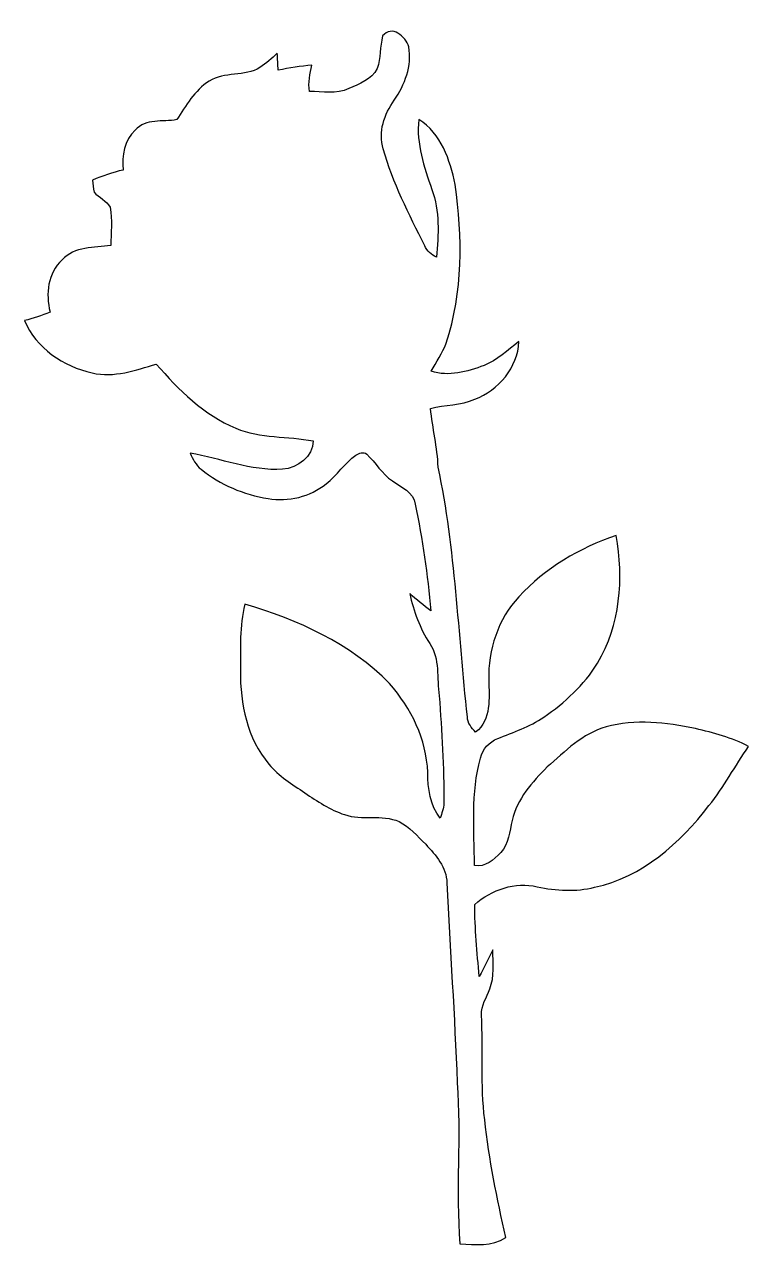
# Model space of a CAD drawing. Header units: centimetres. Extents: x -4.2 to 4.2, y -7 to 7.
import ezdxf

# ---------------------------------------------------------------- set-up
doc = ezdxf.new("R2010")
doc.units = ezdxf.units.CM
doc.header["$MEASUREMENT"] = 0
doc.layers.add('Camada 1', color=7, linetype='Continuous')

msp = doc.modelspace()

# ---------------------------------------------------------------- linework, layer by layer
at = {"layer": 'Camada 1', "color": 143}
msp.add_open_spline([(-0.04903, 6.89751), (0.05186, 7.0298), (0.21943, 6.89292), (0.25082, 6.77192), (0.25082, 6.77192), (0.28999, 6.5553), (0.20567, 6.33694), (0.08361, 6.16091), (0.08361, 6.16091), (-0.02857, 5.99968), (-0.103, 5.79649), (-0.04197, 5.60105), (-0.04197, 5.60105), (0.06772, 5.21229), (0.25259, 4.84998), (0.4339, 4.4905), (0.4339, 4.4905), (0.46002, 4.42911), (0.51047, 4.38679), (0.57009, 4.35926), (0.57009, 4.35926), (0.59195, 4.61822), (0.60749, 4.88843), (0.51611, 5.13679), (0.51611, 5.13679), (0.42615, 5.39396), (0.33584, 5.66067), (0.36512, 5.9376), (0.36512, 5.9376), (0.62406, 5.78202), (0.72531, 5.47334), (0.78351, 5.19394), (0.78351, 5.19394), (0.86888, 4.58893), (0.87312, 3.95922), (0.6805, 3.37361), (0.6805, 3.37361), (0.63746, 3.25861), (0.56832, 3.1563), (0.50694, 3.05082), (0.50694, 3.05082), (0.70838, 2.98379), (0.92428, 3.04411), (1.11548, 3.11714), (1.11548, 3.11714), (1.27, 3.17429), (1.3843, 3.29671), (1.51589, 3.39019), (1.51589, 3.39019), (1.50283, 3.09457), (1.28093, 2.83245), (1.00999, 2.72803), (1.00999, 2.72803), (0.84842, 2.65747), (0.66781, 2.66841), (0.49988, 2.62113), (0.49988, 2.62113), (0.52422, 2.39642), (0.57925, 2.17594), (0.58878, 1.94909), (0.58878, 1.94909), (0.7888, 1.00682), (0.81774, 0.03951), (0.92357, -0.91581), (0.92357, -0.91581), (0.92499, -0.98777), (0.97189, -1.04174), (1.01847, -1.09185), (1.01847, -1.09185), (1.20261, -0.94755), (1.17122, -0.69919), (1.16981, -0.49247), (1.16981, -0.49247), (1.15746, -0.14569), (1.27811, 0.20567), (1.51448, 0.46143), (1.51448, 0.46143), (1.81504, 0.78951), (2.21226, 1.02588), (2.63243, 1.16521), (2.63243, 1.16521), (2.72062, 0.67239), (2.67864, 0.13687), (2.41864, -0.3002), (2.41864, -0.3002), (2.26236, -0.54926), (2.04223, -0.75459), (1.80021, -0.91934), (1.80021, -0.91934), (1.639, -1.03011), (1.45167, -1.09078), (1.27212, -1.16416), (1.27212, -1.16416), (1.17298, -1.20085), (1.09855, -1.28729), (1.0735, -1.38959), (1.0735, -1.38959), (0.96237, -1.78964), (1.00507, -2.20944), (1.004, -2.61937), (1.004, -2.61937), (1.12747, -2.64829), (1.22836, -2.5541), (1.30632, -2.47156), (1.30632, -2.47156), (1.40017, -2.37243), (1.40616, -2.22956), (1.43827, -2.10397), (1.43827, -2.10397), (1.4926, -1.85807), (1.66758, -1.6637), (1.84009, -1.49014), (1.84009, -1.49014), (2.04576, -1.31268), (2.24579, -1.10525), (2.516, -1.03116), (2.516, -1.03116), (2.8508, -0.93661), (3.20604, -0.98), (3.54153, -1.0488), (3.54153, -1.0488), (3.74896, -1.10243), (3.96205, -1.15111), (4.15183, -1.25518), (4.15183, -1.25518), (3.99555, -1.47849), (3.86961, -1.72191), (3.69675, -1.93392), (3.69675, -1.93392), (3.3662, -2.36361), (2.9291, -2.75554), (2.38441, -2.8716), (2.38441, -2.8716), (2.16782, -2.92417), (1.9431, -2.91007), (1.72649, -2.86561), (1.72649, -2.86561), (1.47143, -2.80212), (1.2019, -2.90089), (1.00787, -3.06811), (1.00787, -3.06811), (1.00929, -3.34398), (1.03645, -3.61879), (1.05938, -3.89325), (1.05938, -3.89325), (1.11831, -3.79623), (1.16487, -3.69217), (1.21425, -3.58985), (1.21425, -3.58985), (1.21849, -3.73909), (1.23859, -3.89607), (1.18039, -4.03825), (1.18039, -4.03825), (1.14618, -4.13631), (1.07984, -4.22804), (1.08549, -4.33599), (1.08549, -4.33599), (1.10525, -4.73674), (1.0728, -5.13891), (1.12253, -5.53826), (1.12253, -5.53826), (1.16945, -5.99405), (1.26717, -6.44207), (1.36384, -6.88939), (1.36384, -6.88939), (1.20755, -6.99381), (1.01494, -6.97159), (0.83784, -6.96207), (0.83784, -6.96207), (0.78739, -6.34717), (0.85407, -5.72981), (0.80715, -5.11493), (0.80715, -5.11493), (0.77823, -4.3501), (0.72565, -3.58598), (0.68862, -2.82117), (0.68862, -2.82117), (0.68474, -2.64371), (0.56127, -2.50119), (0.44591, -2.37808), (0.44591, -2.37808), (0.35065, -2.28353), (0.26034, -2.17805), (0.13899, -2.11701), (0.13899, -2.11701), (-0.06032, -2.02988), (-0.28609, -2.10855), (-0.4886, -2.03763), (-0.4886, -2.03763), (-0.65298, -1.9812), (-0.79869, -1.88453), (-0.94156, -1.78788), (-0.94156, -1.78788), (-1.08654, -1.68875), (-1.24107, -1.59666), (-1.35361, -1.45873), (-1.35361, -1.45873), (-1.60548, -1.16628), (-1.68451, -0.76482), (-1.68205, -0.3884), (-1.68205, -0.3884), (-1.67852, -0.13299), (-1.6965, 0.127), (-1.62913, 0.37606), (-1.62913, 0.37606), (-1.02129, 0.19649), (-0.41733, -0.0716), (0.02998, -0.5334), (0.02998, -0.5334), (0.27905, -0.81455), (0.45578, -1.17228), (0.46848, -1.55292), (0.46848, -1.55292), (0.46955, -1.73743), (0.496, -1.92792), (0.61066, -2.07963), (0.61066, -2.07963), (0.62934, -2.02318), (0.65298, -1.96673), (0.65263, -1.90641), (0.65263, -1.90641), (0.65829, -1.49472), (0.62934, -1.08374), (0.60113, -0.6731), (0.60113, -0.6731), (0.56902, -0.47308), (0.6117, -0.24977), (0.49176, -0.07301), (0.49176, -0.07301), (0.37818, 0.10054), (0.30726, 0.29739), (0.26175, 0.49883), (0.26175, 0.49883), (0.34079, 0.43144), (0.41909, 0.3623), (0.50375, 0.30161), (0.50375, 0.30161), (0.46708, 0.71261), (0.40993, 1.12289), (0.32349, 1.5261), (0.32349, 1.5261), (0.30726, 1.66758), (0.16121, 1.71662), (0.06314, 1.79246), (0.06314, 1.79246), (-0.05891, 1.87042), (-0.127, 2.00306), (-0.23176, 2.09868), (-0.23176, 2.09868), (-0.2674, 2.13184), (-0.32032, 2.10784), (-0.35489, 2.08667), (-0.35489, 2.08667), (-0.48789, 1.99848), (-0.56973, 1.8542), (-0.69708, 1.7586), (-0.69708, 1.7586), (-0.88194, 1.60937), (-1.131, 1.5501), (-1.36418, 1.59032), (-1.36418, 1.59032), (-1.64217, 1.63476), (-1.91311, 1.74625), (-2.13184, 1.92546), (-2.13184, 1.92546), (-2.19392, 1.97131), (-2.22885, 2.04152), (-2.25882, 2.1103), (-2.25882, 2.1103), (-1.90534, 2.04964), (-1.56209, 1.90324), (-1.19698, 1.92546), (-1.19698, 1.92546), (-1.02551, 1.93886), (-0.84949, 2.06798), (-0.84454, 2.25142), (-0.84454, 2.25142), (-1.13982, 2.30611), (-1.45097, 2.27894), (-1.73319, 2.39606), (-1.73319, 2.39606), (-2.10219, 2.5474), (-2.39148, 2.83598), (-2.64724, 3.13336), (-2.64724, 3.13336), (-2.8843, 3.06069), (-3.13302, 2.97356), (-3.38349, 3.03142), (-3.38349, 3.03142), (-3.71086, 3.10479), (-4.02802, 3.3147), (-4.16102, 3.63185), (-4.16102, 3.63185), (-4.06047, 3.65724), (-3.96205, 3.68969), (-3.86608, 3.72921), (-3.86608, 3.72921), (-3.91971, 3.937), (-3.89361, 4.17724), (-3.72779, 4.32859), (-3.72779, 4.32859), (-3.58634, 4.48415), (-3.3602, 4.46722), (-3.16971, 4.49192), (-3.16971, 4.49192), (-3.16971, 4.63797), (-3.15029, 4.78683), (-3.17746, 4.93148), (-3.17746, 4.93148), (-3.21556, 5.00839), (-3.30729, 5.04155), (-3.36196, 5.10611), (-3.36196, 5.10611), (-3.37219, 5.15055), (-3.37431, 5.1964), (-3.37855, 5.24121), (-3.37855, 5.24121), (-3.26707, 5.29412), (-3.14888, 5.33152), (-3.0286, 5.35905), (-3.0286, 5.35905), (-3.04341, 5.52309), (-3.01695, 5.70123), (-2.88924, 5.81766), (-2.88924, 5.81766), (-2.76859, 5.95171), (-2.57281, 5.90797), (-2.41335, 5.93724), (-2.41335, 5.93724), (-2.30575, 6.09635), (-2.20698, 6.27415), (-2.04011, 6.37928), (-2.04011, 6.37928), (-1.86407, 6.49181), (-1.63371, 6.42513), (-1.45696, 6.53591), (-1.45696, 6.53591), (-1.38394, 6.58106), (-1.32186, 6.64138), (-1.25906, 6.69924), (-1.25906, 6.69924), (-1.25518, 6.63434), (-1.2513, 6.56943), (-1.24707, 6.50451), (-1.24707, 6.50451), (-1.11936, 6.53062), (-0.9906, 6.55214), (-0.86077, 6.56271), (-0.86077, 6.56271), (-0.88547, 6.46394), (-0.90452, 6.36305), (-0.88971, 6.26109), (-0.88971, 6.26109), (-0.73942, 6.25863), (-0.57996, 6.22723), (-0.43814, 6.2932), (-0.43814, 6.2932), (-0.31679, 6.34576), (-0.17533, 6.39833), (-0.11007, 6.52251), (-0.11007, 6.52251), (-0.07126, 6.6435), (-0.08361, 6.77509), (-0.04903, 6.89751)], degree=3, knots=[0, 0, 0, 0, 0.01086957, 0.01086957, 0.01086957, 0.01086957, 0.02173913, 0.02173913, 0.02173913, 0.02173913, 0.0326087, 0.0326087, 0.0326087, 0.0326087, 0.04347826, 0.04347826, 0.04347826, 0.04347826, 0.05434783, 0.05434783, 0.05434783, 0.05434783, 0.06521739, 0.06521739, 0.06521739, 0.06521739, 0.07608696, 0.07608696, 0.07608696, 0.07608696, 0.08695652, 0.08695652, 0.08695652, 0.08695652, 0.09782609, 0.09782609, 0.09782609, 0.09782609, 0.10869565, 0.10869565, 0.10869565, 0.10869565, 0.11956522, 0.11956522, 0.11956522, 0.11956522, 0.13043478, 0.13043478, 0.13043478, 0.13043478, 0.14130435, 0.14130435, 0.14130435, 0.14130435, 0.15217391, 0.15217391, 0.15217391, 0.15217391, 0.16304348, 0.16304348, 0.16304348, 0.16304348, 0.17391304, 0.17391304, 0.17391304, 0.17391304, 0.18478261, 0.18478261, 0.18478261, 0.18478261, 0.19565217, 0.19565217, 0.19565217, 0.19565217, 0.20652174, 0.20652174, 0.20652174, 0.20652174, 0.2173913, 0.2173913, 0.2173913, 0.2173913, 0.22826087, 0.22826087, 0.22826087, 0.22826087, 0.23913043, 0.23913043, 0.23913043, 0.23913043, 0.25, 0.25, 0.25, 0.25, 0.26086957, 0.26086957, 0.26086957, 0.26086957, 0.27173913, 0.27173913, 0.27173913, 0.27173913, 0.2826087, 0.2826087, 0.2826087, 0.2826087, 0.29347826, 0.29347826, 0.29347826, 0.29347826, 0.30434783, 0.30434783, 0.30434783, 0.30434783, 0.31521739, 0.31521739, 0.31521739, 0.31521739, 0.32608696, 0.32608696, 0.32608696, 0.32608696, 0.33695652, 0.33695652, 0.33695652, 0.33695652, 0.34782609, 0.34782609, 0.34782609, 0.34782609, 0.35869565, 0.35869565, 0.35869565, 0.35869565, 0.36956522, 0.36956522, 0.36956522, 0.36956522, 0.38043478, 0.38043478, 0.38043478, 0.38043478, 0.39130435, 0.39130435, 0.39130435, 0.39130435, 0.40217391, 0.40217391, 0.40217391, 0.40217391, 0.41304348, 0.41304348, 0.41304348, 0.41304348, 0.42391304, 0.42391304, 0.42391304, 0.42391304, 0.43478261, 0.43478261, 0.43478261, 0.43478261, 0.44565217, 0.44565217, 0.44565217, 0.44565217, 0.45652174, 0.45652174, 0.45652174, 0.45652174, 0.4673913, 0.4673913, 0.4673913, 0.4673913, 0.47826087, 0.47826087, 0.47826087, 0.47826087, 0.48913043, 0.48913043, 0.48913043, 0.48913043, 0.5, 0.5, 0.5, 0.5, 0.51086957, 0.51086957, 0.51086957, 0.51086957, 0.52173913, 0.52173913, 0.52173913, 0.52173913, 0.5326087, 0.5326087, 0.5326087, 0.5326087, 0.54347826, 0.54347826, 0.54347826, 0.54347826, 0.55434783, 0.55434783, 0.55434783, 0.55434783, 0.56521739, 0.56521739, 0.56521739, 0.56521739, 0.57608696, 0.57608696, 0.57608696, 0.57608696, 0.58695652, 0.58695652, 0.58695652, 0.58695652, 0.59782609, 0.59782609, 0.59782609, 0.59782609, 0.60869565, 0.60869565, 0.60869565, 0.60869565, 0.61956522, 0.61956522, 0.61956522, 0.61956522, 0.63043478, 0.63043478, 0.63043478, 0.63043478, 0.64130435, 0.64130435, 0.64130435, 0.64130435, 0.65217391, 0.65217391, 0.65217391, 0.65217391, 0.66304348, 0.66304348, 0.66304348, 0.66304348, 0.67391304, 0.67391304, 0.67391304, 0.67391304, 0.68478261, 0.68478261, 0.68478261, 0.68478261, 0.69565217, 0.69565217, 0.69565217, 0.69565217, 0.70652174, 0.70652174, 0.70652174, 0.70652174, 0.7173913, 0.7173913, 0.7173913, 0.7173913, 0.72826087, 0.72826087, 0.72826087, 0.72826087, 0.73913043, 0.73913043, 0.73913043, 0.73913043, 0.75, 0.75, 0.75, 0.75, 0.76086957, 0.76086957, 0.76086957, 0.76086957, 0.77173913, 0.77173913, 0.77173913, 0.77173913, 0.7826087, 0.7826087, 0.7826087, 0.7826087, 0.79347826, 0.79347826, 0.79347826, 0.79347826, 0.80434783, 0.80434783, 0.80434783, 0.80434783, 0.81521739, 0.81521739, 0.81521739, 0.81521739, 0.82608696, 0.82608696, 0.82608696, 0.82608696, 0.83695652, 0.83695652, 0.83695652, 0.83695652, 0.84782609, 0.84782609, 0.84782609, 0.84782609, 0.85869565, 0.85869565, 0.85869565, 0.85869565, 0.86956522, 0.86956522, 0.86956522, 0.86956522, 0.88043478, 0.88043478, 0.88043478, 0.88043478, 0.89130435, 0.89130435, 0.89130435, 0.89130435, 0.90217391, 0.90217391, 0.90217391, 0.90217391, 0.91304348, 0.91304348, 0.91304348, 0.91304348, 0.92391304, 0.92391304, 0.92391304, 0.92391304, 0.93478261, 0.93478261, 0.93478261, 0.93478261, 0.94565217, 0.94565217, 0.94565217, 0.94565217, 0.95652174, 0.95652174, 0.95652174, 0.95652174, 0.9673913, 0.9673913, 0.9673913, 0.9673913, 0.97826087, 0.97826087, 0.97826087, 0.97826087, 1, 1, 1, 1], dxfattribs=at)

doc.saveas('drawing.dxf')
